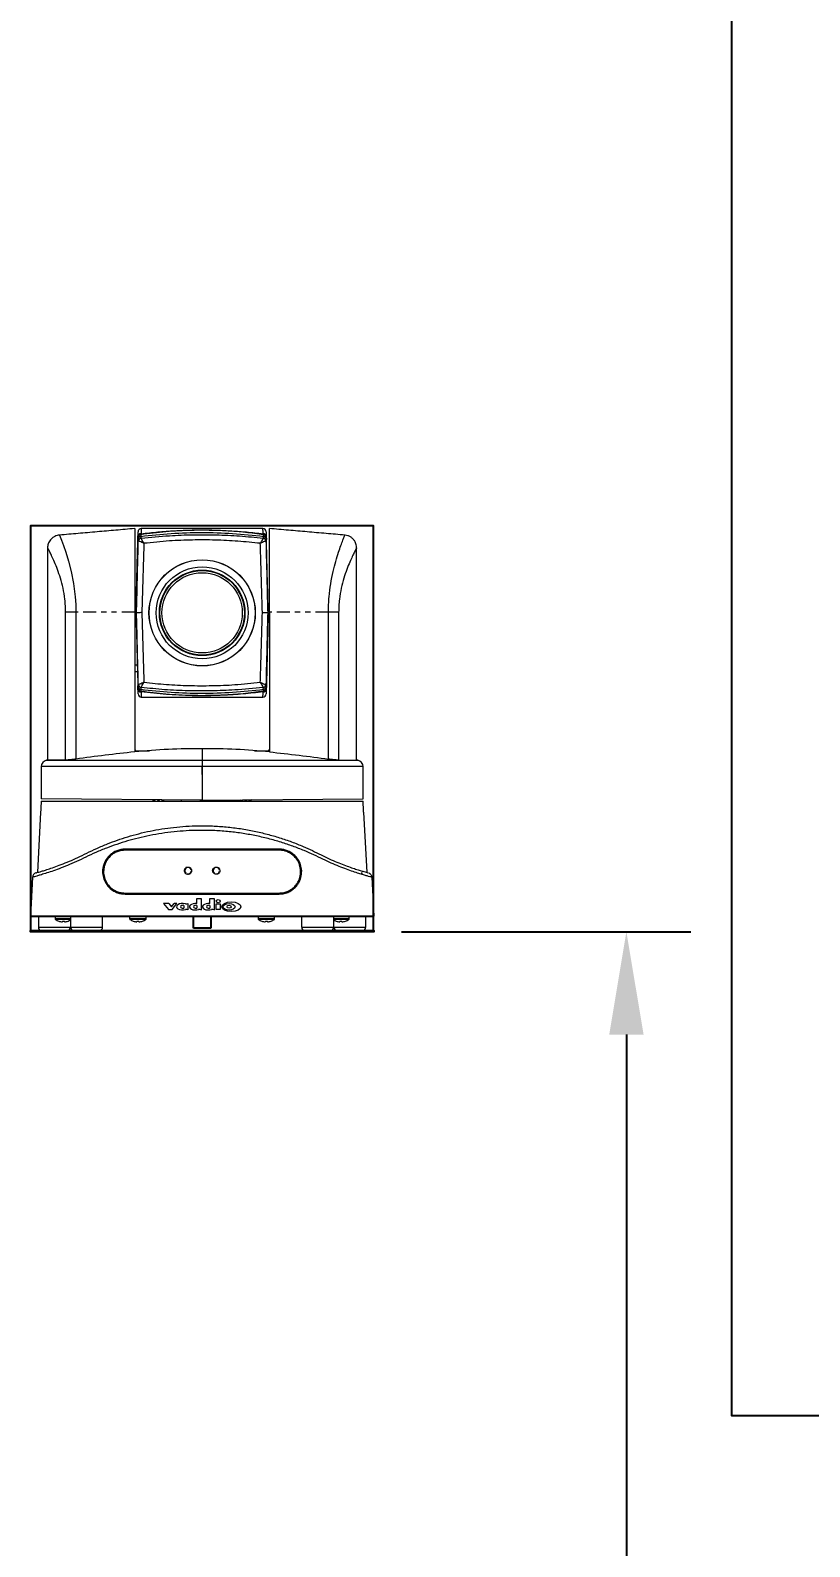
# Model space of a CAD drawing. Header units: inches. Extents: x -284 to 763, y -243 to 242.
# Drawn here: x 663.38 to 678.51, y -195 to -165.53 of the extents above; entities that cross this region are included whole.
import ezdxf

# ---------------------------------------------------------------- set-up
doc = ezdxf.new("R2010")
doc.units = ezdxf.units.IN
doc.header["$MEASUREMENT"] = 0
doc.linetypes.add('PHANTOM', pattern=[0.5, 0.25, -0.05, 0.05, -0.05, 0.05, -0.05])
doc.layers.add('NEW AV EQUIP', color=160, linetype='Continuous')
doc.layers.add('TEXT', color=4, linetype='Continuous')
doc.styles.add('ROMANS', font='romans.shx', dxfattribs={"width": 0.8})
doc.dimstyles.new('MillworkMod', dxfattribs={"dimscale": 10, "dimtxt": 0.1, "dimasz": 0.1, "dimexe": 0.125, "dimexo": 0.06, "dimgap": 0.06, "dimtad": 0, "dimtih": 1, "dimtoh": 1, "dimrnd": 0.25, "dimzin": 0, "dimdsep": 46, "dimtxsty": 'ROMANS', "dimcen": 0.1, "dimclrd": 256, "dimclre": 256, "dimazin": 0, "dimtfac": 1, "dimtofl": 0, "dimtmove": 0, "dimatfit": 3, "dimfxl": 0.18, "dimtolj": 1, "dimtzin": 0, "dimlwd": -1, "dimlwe": -1, "dimarcsym": 0})

# ---------------------------------------------------------------- blocks, each defined once
blk = doc.blocks.new('*D161')
at = {"layer": 'Defpoints', "color": 0, "transparency": 16777216}
for p in [(669.986, -183.05), (670, -243), (674.95, -243)]:
    blk.add_point(p, dxfattribs=at)
at = {"layer": 'TEXT', "transparency": 16777216}
for p, q in [((670.586, -183.05), (676.2, -183.05)), ((674.95, -185.05), (674.95, -210.639)), ((674.95, -241), (674.95, -215.411)), ((670.6, -243), (676.2, -243))]:
    blk.add_line(p, q, dxfattribs=at)
for points in [[(674.617, -185.05), (675.284, -185.05), (674.95, -183.05)], [(674.617, -241), (675.284, -241), (674.95, -243)]]:
    blk.add_solid(points, dxfattribs=at)
at = {"layer": 'TEXT', "color": 0, "transparency": 16777216, "insert": (674.95, -213.025), "char_height": 3, "attachment_point": 5, "style": 'ROMANS'}
blk.add_mtext('\\A1;60.00"', dxfattribs=at)

msp = doc.modelspace()

# ---------------------------------------------------------------- linework, layer by layer
at = {"layer": 'Defpoints'}
for points in [[(663.381, -183.025), (670.043, -183.025), (670.043, -175.163), (663.381, -175.163)], [(663.381, -183.025), (670.049, -183.025), (670.049, -183.05), (663.381, -183.05)]]:
    msp.add_lwpolyline(points, close=True, dxfattribs=at)
at = {"layer": 'NEW AV EQUIP', "color": 7, "linetype": 'Continuous', "lineweight": 15}
for p, q in [((664.063, -179.715), (664.063, -176.841)), ((664.261, -176.841), (664.261, -179.696)), ((665.403, -176.84), (665.403, -179.555)), ((668.022, -176.84), (668.022, -179.555)), ((669.164, -179.696), (669.164, -176.841)), ((669.363, -176.841), (669.363, -179.715)), ((666.313, -177.569), (666.292, -177.569)), ((666.459, -177.644), (666.495, -177.644)), ((666.966, -177.644), (666.931, -177.644)), ((667.133, -177.569), (667.113, -177.569)), ((663.691, -179.718), (666.713, -179.718)), ((664.063, -179.715), (663.713, -179.715)), ((665.434, -179.533), (665.434, -179.553)), ((665.434, -179.533), (665.434, -179.533)), ((665.434, -179.533), (665.434, -179.553)), ((665.434, -179.533), (665.694, -179.533)), ((666.713, -179.494), (666.713, -179.718)), ((666.713, -179.494), (666.713, -179.718)), ((666.713, -179.718), (669.734, -179.718)), ((666.713, -179.718), (666.713, -179.841)), ((666.713, -179.718), (666.713, -179.841)), ((667.732, -179.533), (667.991, -179.533)), ((667.991, -179.533), (667.991, -179.553)), ((667.991, -179.533), (667.991, -179.533)), ((667.991, -179.533), (667.991, -179.553)), ((669.363, -179.715), (669.713, -179.715)), ((666.713, -179.841), (663.588, -179.841)), ((666.713, -179.992), (666.713, -179.841)), ((666.713, -179.841), (666.713, -180.491)), ((666.713, -179.841), (666.713, -180.491)), ((669.837, -179.841), (666.713, -179.841)), ((666.713, -180.491), (663.588, -180.464)), ((663.588, -180.511), (669.837, -180.511)), ((666.668, -180.491), (666.668, -180.491)), ((666.713, -180.491), (666.668, -180.491)), ((666.675, -180.505), (666.75, -180.505)), ((666.675, -180.511), (666.675, -180.505)), ((666.713, -180.491), (669.837, -180.464)), ((666.75, -180.505), (666.75, -180.511)), ((663.577, -180.724), (663.516, -181.897)), ((669.848, -180.724), (669.91, -181.897)), ((668.209, -181.445), (665.216, -181.445)), ((668.209, -181.465), (665.216, -181.465)), ((663.417, -181.991), (663.378, -182.745)), ((670.008, -181.991), (670.048, -182.745)), ((665.216, -182.298), (668.209, -182.298)), ((665.216, -182.318), (668.209, -182.318)), ((663.453, -182.744), (663.453, -182.745)), ((663.453, -182.745), (669.972, -182.745)), ((663.533, -182.963), (664.157, -182.963)), ((664.157, -182.797), (663.859, -182.797)), ((664.157, -182.809), (663.865, -182.809)), ((664.11, -182.843), (664.109, -182.843)), ((664.157, -182.963), (664.78, -182.963)), ((665.626, -182.797), (665.305, -182.797)), ((665.62, -182.809), (665.311, -182.809)), ((665.556, -182.843), (665.556, -182.843)), ((668.12, -182.797), (667.799, -182.797)), ((668.114, -182.809), (667.805, -182.809)), ((667.869, -182.843), (667.87, -182.843)), ((668.645, -182.963), (669.269, -182.963)), ((669.567, -182.797), (669.269, -182.797)), ((669.56, -182.809), (669.269, -182.809)), ((669.269, -182.963), (669.892, -182.963)), ((669.316, -182.843), (669.316, -182.843)), ((669.972, -182.744), (669.972, -182.745)), ((664.094, -183.025), (663.595, -183.025)), ((664.718, -183.025), (664.219, -183.025)), ((669.206, -183.025), (668.708, -183.025)), ((669.83, -183.025), (669.331, -183.025))]:
    msp.add_line(p, q, dxfattribs=at)
at = {"layer": 'NEW AV EQUIP', "lineweight": 20}
for p, q in [((666.065, -182.498), (665.965, -182.498)), ((665.965, -182.499), (666.058, -182.62)), ((666.058, -182.62), (666.131, -182.62)), ((666.065, -182.498), (666.116, -182.567)), ((666.116, -182.567), (666.17, -182.498)), ((666.131, -182.62), (666.222, -182.498)), ((666.222, -182.498), (666.17, -182.498)), ((666.357, -182.537), (666.357, -182.592)), ((666.438, -182.5), (666.438, -182.627)), ((666.61, -182.502), (666.61, -182.404)), ((666.61, -182.404), (666.691, -182.404)), ((666.61, -182.537), (666.61, -182.592)), ((666.691, -182.404), (666.691, -182.628)), ((666.864, -182.502), (666.864, -182.404)), ((666.864, -182.404), (666.945, -182.404)), ((666.864, -182.537), (666.864, -182.592)), ((666.945, -182.404), (666.945, -182.628))]:
    msp.add_line(p, q, dxfattribs=at)
at = {"layer": 'NEW AV EQUIP'}
for p, q in [((663.378, -182.745), (670.048, -182.745)), ((666.542, -182.982), (666.542, -182.745)), ((666.542, -182.745), (666.884, -182.745)), ((666.884, -182.982), (666.542, -182.982)), ((666.884, -182.745), (666.884, -182.982))]:
    msp.add_line(p, q, dxfattribs=at)
msp.add_lwpolyline([(734, -192.458), (677, -192.458), (677, -157.05), (734, -157.05)], close=True, dxfattribs=at)
at = {"layer": 'NEW AV EQUIP', "color": 7, "linetype": 'Continuous', "lineweight": 15, "flags": 128}
for points in [[(665.467, -175.373), (665.468, -175.325), (665.469, -175.293), (665.469, -175.278), (665.469, -175.276)], [(665.531, -175.215), (665.531, -175.217), (665.531, -175.233), (665.53, -175.266), (665.529, -175.316)], [(667.896, -175.316), (667.895, -175.266), (667.894, -175.233), (667.894, -175.217), (667.894, -175.215)], [(667.956, -175.276), (667.956, -175.278), (667.957, -175.293), (667.957, -175.325), (667.959, -175.373)], [(663.942, -175.348), (663.941, -175.345), (663.954, -175.375), (663.98, -175.442), (664.018, -175.542), (664.064, -175.676), (664.116, -175.847), (664.168, -176.052), (664.214, -176.282), (664.247, -176.54), (664.258, -176.688), (664.261, -176.841), (664.261, -176.841), (664.261, -176.841)], [(665.469, -178.429), (665.469, -178.427), (665.469, -178.412), (665.468, -178.38), (665.467, -178.332)], [(665.529, -178.389), (665.53, -178.439), (665.531, -178.472), (665.531, -178.488), (665.531, -178.49)], [(667.894, -178.49), (667.894, -178.488), (667.894, -178.472), (667.895, -178.439), (667.896, -178.389)], [(667.959, -178.332), (667.957, -178.38), (667.957, -178.412), (667.956, -178.427), (667.956, -178.429)], [(665.788, -180.502), (665.788, -180.502), (665.788, -180.501), (665.789, -180.501), (665.789, -180.501)], [(665.848, -180.501), (665.847, -180.504), (665.847, -180.506), (665.847, -180.508), (665.847, -180.509), (665.847, -180.511), (665.847, -180.511)], [(665.883, -180.511), (665.883, -180.511), (665.883, -180.509), (665.883, -180.508), (665.882, -180.506), (665.882, -180.504), (665.882, -180.501)], [(665.941, -180.501), (665.941, -180.501), (665.941, -180.501), (665.941, -180.502), (665.941, -180.502)], [(667.484, -180.502), (667.484, -180.502), (667.484, -180.501), (667.484, -180.501), (667.484, -180.501)], [(667.543, -180.501), (667.543, -180.504), (667.543, -180.506), (667.543, -180.508), (667.543, -180.509), (667.543, -180.511), (667.542, -180.511)], [(667.579, -180.511), (667.579, -180.511), (667.578, -180.509), (667.578, -180.508), (667.578, -180.506), (667.578, -180.504), (667.578, -180.501)], [(667.637, -180.501), (667.637, -180.501), (667.637, -180.501), (667.637, -180.502), (667.637, -180.502)], [(667.056, -181.856), (667.053, -181.855), (667.049, -181.854)], [(664, -182.843), (664, -182.846), (664, -182.848), (664, -182.851), (664, -182.853), (663.999, -182.854), (663.999, -182.856), (663.999, -182.857), (663.999, -182.858)], [(664.04, -182.858), (664.04, -182.857), (664.04, -182.856), (664.039, -182.854), (664.039, -182.853), (664.039, -182.851), (664.039, -182.848), (664.039, -182.846), (664.038, -182.843)], [(665.447, -182.843), (665.447, -182.846), (665.446, -182.848), (665.446, -182.851), (665.446, -182.853), (665.446, -182.854), (665.446, -182.856), (665.446, -182.857), (665.445, -182.858)], [(665.486, -182.858), (665.486, -182.857), (665.486, -182.856), (665.486, -182.854), (665.486, -182.853), (665.485, -182.851), (665.485, -182.848), (665.485, -182.846), (665.485, -182.843)], [(667.941, -182.843), (667.94, -182.846), (667.94, -182.848), (667.94, -182.851), (667.94, -182.853), (667.94, -182.854), (667.939, -182.856), (667.939, -182.857), (667.939, -182.858)], [(667.98, -182.858), (667.98, -182.857), (667.98, -182.856), (667.98, -182.854), (667.979, -182.853), (667.979, -182.851), (667.979, -182.848), (667.979, -182.846), (667.979, -182.843)], [(669.387, -182.843), (669.387, -182.846), (669.386, -182.848), (669.386, -182.851), (669.386, -182.853), (669.386, -182.854), (669.386, -182.856), (669.386, -182.857), (669.386, -182.858)], [(669.426, -182.858), (669.426, -182.857), (669.426, -182.856), (669.426, -182.854), (669.426, -182.853), (669.426, -182.851), (669.425, -182.848), (669.425, -182.846), (669.425, -182.843)], [(669.496, -182.843), (669.496, -182.843), (669.496, -182.843), (669.496, -182.843), (669.496, -182.843)]]:
    msp.add_lwpolyline(points, dxfattribs=at)
at = {"layer": 'NEW AV EQUIP', "lineweight": 20}
msp.add_lwpolyline([(666.986, -182.508), (667.064, -182.508), (667.064, -182.621), (666.986, -182.621)], close=True, dxfattribs=at)
at = {"layer": 'NEW AV EQUIP', "color": 7, "linetype": 'Continuous', "lineweight": 15}
for radius in [1.032, 1.029, 0.893, 0.831, 0.821, 0.78]:
    msp.add_circle((666.713, -176.853), radius, dxfattribs=at)
for centre, radius, start, end in [((665.527, -175.376), 0.0604, 88.0852, 176.6791), ((665.531, -175.277), 0.0623, 90.094, 178.5), ((667.894, -175.277), 0.0623, 1.5, 90.2932), ((667.898, -175.376), 0.0604, 3.3209, 91.9148), ((665.528, -175.397), 0.0623, 97.1703, 178.4691), ((665.536, -175.462), 0.0623, 97.157, 178.1576), ((665.538, -175.464), 0.0629, 98.1234, 176.9312), ((667.888, -175.464), 0.0629, 3.0688, 81.8766), ((667.889, -175.462), 0.0623, 1.8424, 82.843), ((667.897, -175.397), 0.0623, 1.5309, 82.8297), ((665.536, -178.243), 0.0623, 181.8421, 262.8434), ((665.538, -178.241), 0.0629, 183.0691, 261.8764), ((667.888, -178.241), 0.0629, 278.1235, 356.9311), ((667.889, -178.243), 0.0623, 277.1565, 358.1578), ((665.528, -178.308), 0.0623, 181.531, 262.8294), ((665.527, -178.329), 0.0604, 183.3202, 271.9156), ((665.531, -178.428), 0.0623, 181.5, 270.2932), ((667.894, -178.428), 0.0623, 270.094, 358.5), ((667.898, -178.329), 0.0604, 268.0844, 356.6798), ((667.897, -178.308), 0.0623, 277.1706, 358.469), ((663.713, -179.841), 0.125, 100, 180), ((665.434, -179.502), 0.0309, 180, 270), ((667.991, -179.502), 0.0309, 270, 0), ((669.713, -179.841), 0.125, 0, 80), ((665.865, -180.295), 0.22, 238.4308, 249.6689), ((665.865, -180.294), 0.221, 249.8774, 259.8373), ((665.865, -180.233), 0.269, 266.3609, 273.6391), ((665.865, -180.294), 0.221, 280.1627, 290.1226), ((665.865, -180.295), 0.22, 290.3311, 300.5692), ((667.561, -180.295), 0.22, 239.4308, 249.6689), ((667.561, -180.294), 0.221, 249.8774, 259.8373), ((667.561, -180.233), 0.269, 266.3609, 273.6391), ((667.561, -180.294), 0.221, 280.1627, 290.1226), ((667.561, -180.295), 0.22, 290.3311, 301.5692), ((666.407, -181.81), 0.00997, 68.1413, 214.5521), ((666.438, -181.864), 0.0628, 9.1041, 110.8959), ((666.987, -181.864), 0.0628, 9.1041, 110.8959), ((663.511, -181.995), 0.0935, 105.133, 177), ((666.438, -181.864), 0.0628, 129.1041, 230.8959), ((666.438, -181.864), 0.0628, 249.1041, 350.8959), ((666.987, -181.864), 0.0628, 129.1041, 230.8959), ((666.987, -181.864), 0.0628, 249.1041, 350.8959), ((663.595, -182.963), 0.0623, 180, 270), ((663.874, -182.797), 0.015, 180, 233.8332), ((664.019, -182.598), 0.262, 233.8332, 249.8144), ((663.973, -182.878), 0.0554, 140.8313, 141.5827), ((664.019, -182.596), 0.263, 249.9931, 265.5685), ((664.019, -182.525), 0.318, 266.5794, 273.4206), ((664.019, -182.596), 0.263, 274.4315, 290.0069), ((664.094, -182.963), 0.0623, 270, 0), ((664.019, -182.598), 0.262, 290.1856, 301.6016), ((664.219, -182.963), 0.0623, 180, 270), ((664.718, -182.963), 0.0623, 270, 0), ((665.32, -182.797), 0.015, 180, 233.8332), ((665.466, -182.598), 0.262, 233.8332, 249.8144), ((665.913, -183.275), 0.689, 141.1768, 141.2372), ((665.466, -182.596), 0.263, 249.9931, 265.5686), ((665.466, -182.525), 0.318, 266.5795, 273.4205), ((665.466, -182.596), 0.263, 274.4314, 290.0069), ((665.466, -182.598), 0.262, 290.1856, 306.1668), ((665.611, -182.797), 0.015, 306.1668, 0), ((667.814, -182.797), 0.015, 180, 233.8332), ((667.96, -182.598), 0.262, 233.8332, 249.8144), ((667.96, -182.596), 0.263, 249.9931, 265.5686), ((667.96, -182.525), 0.318, 266.5795, 273.4205), ((667.96, -182.596), 0.263, 274.4314, 290.0069), ((667.512, -183.275), 0.689, 38.7628, 38.8232), ((667.96, -182.598), 0.262, 290.1856, 306.1668), ((668.105, -182.797), 0.015, 306.1668, 0), ((668.708, -182.963), 0.0623, 180, 270), ((669.206, -182.963), 0.0623, 270, 0), ((669.406, -182.598), 0.262, 238.3984, 249.8144), ((669.331, -182.963), 0.0623, 180, 270), ((669.406, -182.596), 0.263, 249.9931, 265.5685), ((669.406, -182.525), 0.318, 266.5794, 273.4206), ((669.406, -182.596), 0.263, 274.4315, 290.0069), ((669.406, -182.598), 0.262, 290.1856, 306.1668), ((669.552, -182.797), 0.015, 306.1668, 0), ((669.83, -182.963), 0.0623, 270, 0)]:
    msp.add_arc(centre, radius, start, end, dxfattribs=at)
at = {"layer": 'NEW AV EQUIP', "lineweight": 20}
for centre, radius, start, end in [((666.403, -182.44), 0.0692, 256.5893, 300.6089), ((666.405, -182.676), 0.0585, 55.987, 108.2988), ((666.658, -182.676), 0.0585, 55.987, 108.2988), ((666.912, -182.676), 0.0585, 55.987, 108.2988)]:
    msp.add_arc(centre, radius, start, end, dxfattribs=at)
for centre, major_axis, ratio, start_param, end_param in [((666.333, -182.564), (0.118, 0), 0.539632, 1.097744, 5.226464), ((666.341, -182.565), (0.0507, 0), 0.570782, 1.24447, 5.038715), ((666.586, -182.564), (0.118, 0), 0.539632, 1.358287, 5.226464), ((666.594, -182.565), (0.0507, 0), 0.570782, 1.24447, 5.038715), ((666.839, -182.564), (0.118, 0), 0.539632, 1.358287, 5.226464), ((666.848, -182.565), (0.0507, 0), 0.570782, 1.24447, 5.038715)]:
    msp.add_ellipse(centre, major_axis=major_axis, ratio=ratio, start_param=start_param, end_param=end_param, dxfattribs=at)
for centre, major_axis, ratio in [((667.025, -182.455), (0.0402, 0), 0.749488), ((667.28, -182.564), (0.187, 0), 0.496497), ((667.236, -182.565), (0.115, 0), 0.55117), ((667.236, -182.564), (0.0403, 0), 0.732309)]:
    msp.add_ellipse(centre, major_axis=major_axis, ratio=ratio, dxfattribs=at)
at = {"layer": 'NEW AV EQUIP', "color": 7, "linetype": 'Continuous', "lineweight": 15}
for points in [[(665.403, -175.215), (663.942, -175.343)], [(665.529, -175.316), (665.521, -175.335)], [(667.894, -175.215), (665.531, -175.215)], [(667.905, -175.335), (667.896, -175.316)], [(669.484, -175.343), (668.022, -175.215)], [(663.713, -175.596), (663.713, -179.715)], [(665.428, -176.853), (665.465, -175.427)], [(665.428, -176.853), (665.465, -175.427)], [(665.465, -175.428), (665.466, -175.395)], [(665.474, -175.46), (665.465, -175.427)], [(665.466, -175.395), (665.467, -175.373)], [(665.475, -175.46), (665.474, -175.46)], [(665.52, -175.367), (665.52, -175.368)], [(665.528, -175.401), (665.529, -175.401)], [(667.897, -175.401), (667.897, -175.401)], [(667.906, -175.368), (667.906, -175.367)], [(667.952, -175.46), (667.951, -175.46)], [(667.96, -175.427), (667.952, -175.46)], [(667.959, -175.373), (667.959, -175.395)], [(667.959, -175.395), (667.96, -175.428)], [(667.997, -176.853), (667.96, -175.427)], [(667.997, -176.853), (667.96, -175.427)], [(669.713, -179.715), (669.713, -175.596)], [(665.431, -176.728), (665.403, -176.728)], [(668.022, -176.728), (667.994, -176.728)], [(665.403, -176.977), (665.431, -176.977)], [(665.428, -176.853), (665.465, -178.278)], [(665.428, -176.853), (665.465, -178.278)], [(665.439, -176.853), (665.428, -176.853)], [(667.997, -176.853), (667.96, -178.278)], [(667.997, -176.853), (667.96, -178.278)], [(667.986, -176.853), (667.997, -176.853)], [(667.994, -176.977), (668.022, -176.977)], [(665.455, -177.87), (665.403, -177.87)], [(665.403, -177.995), (665.458, -177.995)], [(665.465, -178.278), (665.474, -178.245)], [(665.475, -178.245), (665.474, -178.245)], [(667.952, -178.245), (667.951, -178.245)], [(667.952, -178.245), (667.96, -178.278)], [(665.466, -178.31), (665.465, -178.277)], [(665.467, -178.332), (665.466, -178.31)], [(665.52, -178.338), (665.52, -178.338)], [(665.521, -178.37), (665.529, -178.389)], [(665.529, -178.304), (665.528, -178.304)], [(665.531, -178.49), (667.894, -178.49)], [(667.896, -178.389), (667.905, -178.37)], [(667.897, -178.304), (667.897, -178.304)], [(667.906, -178.338), (667.906, -178.338)], [(667.96, -178.277), (667.959, -178.31)], [(667.959, -178.31), (667.959, -178.332)], [(663.713, -179.715), (663.691, -179.718)], [(669.734, -179.718), (669.713, -179.715)], [(663.588, -179.841), (663.588, -180.464)], [(669.837, -180.464), (669.837, -179.841)], [(663.588, -180.511), (663.577, -180.724)], [(666.307, -180.488), (666.307, -180.511)], [(667.118, -180.511), (667.118, -180.488)], [(669.848, -180.724), (669.837, -180.511)], [(663.533, -182.745), (663.533, -182.963)], [(663.859, -182.745), (663.859, -182.797)], [(664.157, -182.745), (664.157, -182.963)], [(664.78, -182.963), (664.78, -182.745)], [(665.305, -182.745), (665.305, -182.797)], [(665.626, -182.797), (665.626, -182.745)], [(667.799, -182.745), (667.799, -182.797)], [(668.12, -182.797), (668.12, -182.745)], [(668.645, -182.745), (668.645, -182.963)], [(669.269, -182.963), (669.269, -182.745)], [(669.567, -182.797), (669.567, -182.745)], [(669.892, -182.963), (669.892, -182.745)]]:
    msp.add_open_spline(points, degree=1, dxfattribs=at)
for points, knots in [([(665.403, -175.216), (665.403, -175.218), (665.403, -175.222), (665.403, -175.262), (665.403, -175.328), (665.403, -175.421), (665.403, -175.539), (665.403, -175.679), (665.403, -175.84), (665.403, -176.018), (665.403, -176.21), (665.403, -176.414), (665.403, -176.625), (665.403, -176.768), (665.403, -176.84)], [0, 0, 0, 0, 0.076307, 0.160254, 0.24386, 0.327981, 0.411996, 0.495741, 0.579673, 0.663747, 0.747799, 0.83146, 0.915583, 1, 1, 1, 1]), ([(665.52, -175.367), (665.716, -175.345), (666.11, -175.303), (666.706, -175.286), (667.306, -175.302), (667.706, -175.345), (667.906, -175.367)], [0, 0, 0, 0, 0.247982, 0.495965, 0.747982, 1, 1, 1, 1]), ([(665.52, -175.367), (665.716, -175.345), (666.11, -175.303), (666.706, -175.286), (667.306, -175.302), (667.706, -175.345), (667.906, -175.367)], [0, 0, 0, 0, 0.247982, 0.495965, 0.747982, 1, 1, 1, 1]), ([(667.905, -175.335), (667.788, -175.319), (667.601, -175.294), (667.34, -175.27), (667.122, -175.256), (666.9, -175.248), (666.698, -175.246), (666.484, -175.249), (666.26, -175.258), (666.009, -175.276), (665.763, -175.301), (665.601, -175.324), (665.521, -175.335)], [0, 0, 0, 0, 0.152163, 0.242991, 0.334213, 0.424867, 0.514916, 0.577995, 0.683043, 0.788496, 0.894373, 1, 1, 1, 1]), ([(665.529, -175.316), (665.636, -175.304), (665.85, -175.279), (666.177, -175.256), (666.463, -175.244), (666.739, -175.241), (667, -175.245), (667.29, -175.259), (667.589, -175.281), (667.789, -175.304), (667.896, -175.316)], [0, 0, 0, 0, 0.139681, 0.279358, 0.418437, 0.496269, 0.617317, 0.739163, 0.860973, 1, 1, 1, 1]), ([(668.022, -176.84), (668.022, -176.768), (668.022, -176.626), (668.022, -176.415), (668.022, -176.212), (668.022, -176.019), (668.022, -175.841), (668.022, -175.68), (668.022, -175.54), (668.022, -175.422), (668.022, -175.329), (668.022, -175.262), (668.022, -175.222), (668.022, -175.218), (668.022, -175.216)], [0, 0, 0, 0, 0.083861, 0.167902, 0.251963, 0.335602, 0.419561, 0.503679, 0.587389, 0.671317, 0.755299, 0.839289, 0.923229, 1, 1, 1, 1]), ([(663.942, -175.344), (663.927, -175.345), (663.896, -175.349), (663.849, -175.367), (663.804, -175.396), (663.768, -175.433), (663.742, -175.472), (663.724, -175.512), (663.715, -175.551), (663.712, -175.579), (663.713, -175.593), (663.713, -175.596)], [0, 0, 0, 0, 0.113321, 0.253581, 0.401789, 0.536855, 0.661275, 0.776435, 0.882671, 0.979657, 1, 1, 1, 1]), ([(664.063, -176.841), (664.062, -176.798), (664.06, -176.713), (664.046, -176.555), (664.014, -176.372), (663.963, -176.177), (663.905, -176.007), (663.847, -175.865), (663.796, -175.753), (663.754, -175.668), (663.726, -175.615), (663.712, -175.589), (663.714, -175.594), (663.715, -175.596)], [0, 0, 0, 0, 0.05987, 0.119748, 0.227162, 0.334727, 0.441801, 0.548929, 0.651276, 0.753616, 0.857197, 0.960767, 1, 1, 1, 1]), ([(665.439, -176.853), (665.444, -176.659), (665.454, -176.272), (665.465, -175.809), (665.472, -175.539), (665.474, -175.46)], [0, 0, 0, 0, 0.41447, 0.830968, 1, 1, 1, 1]), ([(665.52, -175.367), (665.513, -175.369), (665.499, -175.372), (665.482, -175.385), (665.47, -175.402), (665.466, -175.417), (665.465, -175.426), (665.465, -175.428)], [0, 0, 0, 0, 0.236334, 0.472635, 0.709776, 0.948329, 1, 1, 1, 1]), ([(665.465, -175.428), (665.466, -175.42), (665.468, -175.406), (665.48, -175.387), (665.498, -175.373), (665.512, -175.369), (665.52, -175.368)], [0, 0, 0, 0, 0.249997, 0.499999, 0.749999, 1, 1, 1, 1]), ([(665.583, -175.502), (665.583, -175.502), (665.583, -175.502), (665.583, -175.502), (665.582, -175.501), (665.582, -175.501), (665.581, -175.501), (665.579, -175.5), (665.576, -175.498), (665.569, -175.496), (665.558, -175.49), (665.534, -175.48), (665.506, -175.469), (665.483, -175.461), (665.478, -175.461), (665.475, -175.46)], [0, 0, 0, 0, 0.002596, 0.002978, 0.003989, 0.007237, 0.01313, 0.023824, 0.043253, 0.078676, 0.144018, 0.269735, 0.568715, 0.777286, 1, 1, 1, 1]), ([(665.521, -175.335), (665.52, -175.337), (665.52, -175.346), (665.52, -175.358), (665.52, -175.367)], [0, 0, 0, 0, 0.262075, 1, 1, 1, 1]), ([(665.52, -175.368), (665.521, -175.371), (665.524, -175.381), (665.526, -175.393), (665.528, -175.401)], [0, 0, 0, 0, 0.349252, 1, 1, 1, 1]), ([(665.529, -175.401), (665.712, -175.383), (666.045, -175.35), (666.531, -175.333), (666.986, -175.334), (667.442, -175.355), (667.745, -175.386), (667.897, -175.401)], [0, 0, 0, 0, 0.233407, 0.423611, 0.613802, 0.806889, 1, 1, 1, 1]), ([(665.583, -175.502), (665.583, -175.502), (665.583, -175.501), (665.583, -175.501), (665.583, -175.501), (665.582, -175.501), (665.582, -175.5), (665.581, -175.498), (665.579, -175.495), (665.576, -175.489), (665.569, -175.478), (665.557, -175.455), (665.543, -175.43), (665.532, -175.408), (665.53, -175.404), (665.529, -175.401)], [0, 0, 0, 0, 0.0025954, 0.0029758, 0.0039844, 0.0072277, 0.0131168, 0.0238035, 0.0432204, 0.0786193, 0.1438951, 0.2694046, 0.5687255, 0.7773068, 1, 1, 1, 1]), ([(665.583, -175.502), (665.581, -175.562), (665.574, -175.815), (665.559, -176.264), (665.548, -176.654), (665.542, -176.849)], [0, 0, 0, 0, 0.134756, 0.566648, 1, 1, 1, 1]), ([(667.842, -175.502), (667.697, -175.487), (667.407, -175.457), (666.967, -175.436), (666.523, -175.435), (666.06, -175.453), (665.748, -175.485), (665.583, -175.502)], [0, 0, 0, 0, 0.1935401, 0.3870543, 0.5833941, 0.7797481, 1, 1, 1, 1]), ([(667.897, -175.401), (667.896, -175.404), (667.894, -175.408), (667.883, -175.43), (667.869, -175.455), (667.856, -175.478), (667.85, -175.489), (667.846, -175.495), (667.845, -175.498), (667.844, -175.5), (667.843, -175.501), (667.843, -175.501), (667.843, -175.501), (667.842, -175.501), (667.842, -175.502), (667.842, -175.502)], [0, 0, 0, 0, 0.222693, 0.431275, 0.730595, 0.856105, 0.921381, 0.95678, 0.976196, 0.986883, 0.992772, 0.996016, 0.997024, 0.997405, 1, 1, 1, 1]), ([(667.951, -175.46), (667.948, -175.461), (667.942, -175.461), (667.919, -175.469), (667.891, -175.48), (667.867, -175.49), (667.856, -175.496), (667.85, -175.498), (667.846, -175.5), (667.845, -175.501), (667.844, -175.501), (667.843, -175.501), (667.843, -175.502), (667.843, -175.502), (667.842, -175.502), (667.842, -175.502)], [0, 0, 0, 0, 0.222714, 0.431285, 0.730265, 0.855982, 0.921324, 0.956747, 0.976176, 0.98687, 0.992763, 0.996011, 0.997022, 0.997404, 1, 1, 1, 1]), ([(667.883, -176.849), (667.877, -176.655), (667.866, -176.264), (667.852, -175.816), (667.844, -175.562), (667.842, -175.502)], [0, 0, 0, 0, 0.4316, 0.865239, 1, 1, 1, 1]), ([(667.897, -175.401), (667.897, -175.4), (667.9, -175.387), (667.903, -175.377), (667.906, -175.368)], [0, 0, 0, 0, 0.085586, 1, 1, 1, 1]), ([(667.906, -175.367), (667.906, -175.364), (667.905, -175.351), (667.905, -175.342), (667.905, -175.335)], [0, 0, 0, 0, 0.247806, 1, 1, 1, 1]), ([(667.96, -175.428), (667.959, -175.42), (667.957, -175.406), (667.946, -175.388), (667.93, -175.374), (667.915, -175.368), (667.907, -175.367), (667.906, -175.367)], [0, 0, 0, 0, 0.239574, 0.479171, 0.718081, 0.955604, 1, 1, 1, 1]), ([(667.96, -175.428), (667.959, -175.42), (667.957, -175.406), (667.946, -175.388), (667.93, -175.374), (667.915, -175.368), (667.907, -175.367), (667.906, -175.367)], [0, 0, 0, 0, 0.239574, 0.479171, 0.718081, 0.955604, 1, 1, 1, 1]), ([(667.906, -175.368), (667.913, -175.369), (667.927, -175.373), (667.945, -175.387), (667.957, -175.406), (667.959, -175.42), (667.96, -175.428)], [0, 0, 0, 0, 0.250001, 0.500001, 0.750003, 1, 1, 1, 1]), ([(667.952, -175.46), (667.954, -175.539), (667.96, -175.808), (667.971, -176.271), (667.981, -176.659), (667.986, -176.853)], [0, 0, 0, 0, 0.169038, 0.583803, 1, 1, 1, 1]), ([(669.164, -176.841), (669.164, -176.841), (669.164, -176.79), (669.167, -176.689), (669.179, -176.503), (669.208, -176.284), (669.255, -176.052), (669.308, -175.846), (669.361, -175.676), (669.408, -175.539), (669.447, -175.437), (669.473, -175.371), (669.485, -175.341), (669.484, -175.346), (669.483, -175.347)], [0, 0, 0, 0, 0.000001, 0.062757, 0.126306, 0.235796, 0.349159, 0.455438, 0.56468, 0.66428, 0.766358, 0.865953, 0.968291, 1, 1, 1, 1]), ([(669.71, -175.596), (669.711, -175.594), (669.713, -175.589), (669.699, -175.614), (669.671, -175.668), (669.63, -175.753), (669.579, -175.864), (669.521, -176.006), (669.463, -176.175), (669.411, -176.37), (669.38, -176.553), (669.365, -176.713), (669.364, -176.798), (669.363, -176.841)], [0, 0, 0, 0, 0.03932, 0.141591, 0.246452, 0.347612, 0.451117, 0.556786, 0.665296, 0.770744, 0.880265, 0.939659, 1, 1, 1, 1]), ([(669.712, -175.596), (669.712, -175.591), (669.714, -175.571), (669.707, -175.535), (669.693, -175.49), (669.669, -175.447), (669.635, -175.408), (669.592, -175.375), (669.543, -175.354), (669.505, -175.343), (669.485, -175.343), (669.483, -175.343)], [0, 0, 0, 0, 0.034757, 0.167293, 0.284883, 0.416031, 0.552858, 0.692431, 0.845124, 0.983768, 1, 1, 1, 1]), ([(664.261, -176.841), (664.241, -176.841), (664.2, -176.841), (664.144, -176.841), (664.096, -176.841), (664.074, -176.841), (664.063, -176.841)], [0, 0, 0, 0, 0.25, 0.5, 0.75, 1, 1, 1, 1]), ([(665.542, -176.849), (665.528, -176.849), (665.501, -176.85), (665.468, -176.851), (665.444, -176.852), (665.441, -176.852), (665.439, -176.853)], [0, 0, 0, 0, 0.25, 0.5, 0.75, 1, 1, 1, 1]), ([(665.474, -178.245), (665.472, -178.167), (665.465, -177.897), (665.454, -177.434), (665.444, -177.046), (665.439, -176.853)], [0, 0, 0, 0, 0.169032, 0.5838, 1, 1, 1, 1]), ([(665.542, -176.849), (665.548, -177.045), (665.559, -177.437), (665.574, -177.888), (665.581, -178.143), (665.583, -178.203)], [0, 0, 0, 0, 0.431923, 0.86592, 1, 1, 1, 1]), ([(667.842, -178.203), (667.844, -178.143), (667.852, -177.889), (667.866, -177.438), (667.878, -177.046), (667.883, -176.849)], [0, 0, 0, 0, 0.134067, 0.56629, 1, 1, 1, 1]), ([(667.986, -176.853), (667.984, -176.852), (667.981, -176.852), (667.958, -176.851), (667.925, -176.85), (667.897, -176.85), (667.883, -176.849)], [0, 0, 0, 0, 0.25, 0.5, 0.75, 1, 1, 1, 1]), ([(667.986, -176.853), (667.981, -177.046), (667.971, -177.433), (667.96, -177.896), (667.954, -178.167), (667.952, -178.245)], [0, 0, 0, 0, 0.414476, 0.83098, 1, 1, 1, 1]), ([(669.363, -176.841), (669.352, -176.841), (669.33, -176.841), (669.281, -176.841), (669.226, -176.841), (669.185, -176.841), (669.164, -176.841)], [0, 0, 0, 0, 0.25, 0.5, 0.75, 1, 1, 1, 1]), ([(665.583, -178.203), (665.583, -178.203), (665.583, -178.203), (665.583, -178.204), (665.582, -178.204), (665.582, -178.204), (665.581, -178.204), (665.579, -178.205), (665.576, -178.207), (665.569, -178.209), (665.558, -178.215), (665.534, -178.225), (665.506, -178.236), (665.483, -178.244), (665.478, -178.245), (665.475, -178.245)], [0, 0, 0, 0, 0.002597, 0.002978, 0.00399, 0.007238, 0.013131, 0.023825, 0.043254, 0.078676, 0.144019, 0.269735, 0.568715, 0.777286, 1, 1, 1, 1]), ([(665.529, -178.304), (665.53, -178.301), (665.532, -178.297), (665.543, -178.275), (665.557, -178.25), (665.569, -178.227), (665.576, -178.216), (665.579, -178.21), (665.581, -178.207), (665.582, -178.205), (665.582, -178.204), (665.583, -178.204), (665.583, -178.204), (665.583, -178.204), (665.583, -178.203), (665.583, -178.203)], [0, 0, 0, 0, 0.222693, 0.431275, 0.730594, 0.856104, 0.921379, 0.956777, 0.976195, 0.986883, 0.992771, 0.996015, 0.997023, 0.997404, 1, 1, 1, 1]), ([(665.583, -178.203), (665.728, -178.218), (666.018, -178.248), (666.458, -178.269), (666.902, -178.27), (667.365, -178.252), (667.677, -178.22), (667.842, -178.203)], [0, 0, 0, 0, 0.19354, 0.387055, 0.583394, 0.779749, 1, 1, 1, 1]), ([(667.842, -178.203), (667.842, -178.203), (667.842, -178.204), (667.843, -178.204), (667.843, -178.204), (667.843, -178.204), (667.844, -178.205), (667.845, -178.207), (667.846, -178.21), (667.85, -178.216), (667.856, -178.227), (667.869, -178.25), (667.883, -178.275), (667.894, -178.297), (667.896, -178.301), (667.897, -178.304)], [0, 0, 0, 0, 0.002597, 0.002977, 0.003985, 0.007229, 0.013117, 0.023805, 0.043223, 0.078621, 0.143896, 0.269406, 0.568725, 0.777307, 1, 1, 1, 1]), ([(667.842, -178.203), (667.842, -178.203), (667.843, -178.203), (667.843, -178.204), (667.843, -178.204), (667.844, -178.204), (667.845, -178.204), (667.846, -178.205), (667.85, -178.207), (667.856, -178.209), (667.867, -178.215), (667.891, -178.225), (667.919, -178.236), (667.942, -178.244), (667.948, -178.245), (667.951, -178.245)], [0, 0, 0, 0, 0.002598, 0.002979, 0.00399, 0.007238, 0.013131, 0.023825, 0.043254, 0.078677, 0.144019, 0.269735, 0.568716, 0.777286, 1, 1, 1, 1]), ([(665.465, -178.277), (665.466, -178.285), (665.468, -178.299), (665.479, -178.317), (665.495, -178.331), (665.51, -178.337), (665.518, -178.338), (665.52, -178.338)], [0, 0, 0, 0, 0.239498, 0.479018, 0.717855, 0.955303, 1, 1, 1, 1]), ([(665.465, -178.277), (665.466, -178.285), (665.468, -178.299), (665.479, -178.317), (665.495, -178.331), (665.51, -178.337), (665.518, -178.338), (665.52, -178.338)], [0, 0, 0, 0, 0.239498, 0.479018, 0.717855, 0.955303, 1, 1, 1, 1]), ([(665.465, -178.278), (665.466, -178.285), (665.468, -178.3), (665.48, -178.318), (665.498, -178.333), (665.512, -178.336), (665.52, -178.338)], [0, 0, 0, 0, 0.250001, 0.5, 0.75, 1, 1, 1, 1]), ([(665.528, -178.304), (665.528, -178.305), (665.525, -178.318), (665.522, -178.328), (665.52, -178.338)], [0, 0, 0, 0, 0.085199, 1, 1, 1, 1]), ([(665.52, -178.338), (665.716, -178.36), (666.11, -178.402), (666.706, -178.419), (667.306, -178.403), (667.706, -178.36), (667.906, -178.338)], [0, 0, 0, 0, 0.247982, 0.495965, 0.747982, 1, 1, 1, 1]), ([(665.52, -178.338), (665.716, -178.36), (666.11, -178.402), (666.706, -178.419), (667.306, -178.403), (667.706, -178.36), (667.906, -178.338)], [0, 0, 0, 0, 0.247982, 0.495965, 0.747982, 1, 1, 1, 1]), ([(665.52, -178.338), (665.52, -178.341), (665.52, -178.354), (665.52, -178.363), (665.521, -178.37)], [0, 0, 0, 0, 0.25122, 1, 1, 1, 1]), ([(665.521, -178.37), (665.682, -178.391), (665.925, -178.423), (666.259, -178.447), (666.479, -178.456), (666.662, -178.459), (666.809, -178.458), (666.956, -178.455), (667.123, -178.449), (667.307, -178.437), (667.576, -178.414), (667.773, -178.388), (667.905, -178.37)], [0, 0, 0, 0, 0.209605, 0.315829, 0.42186, 0.479847, 0.537824, 0.597936, 0.658082, 0.743194, 0.828351, 1, 1, 1, 1]), ([(667.897, -178.304), (667.713, -178.322), (667.381, -178.355), (666.894, -178.372), (666.44, -178.371), (665.984, -178.35), (665.68, -178.319), (665.529, -178.304)], [0, 0, 0, 0, 0.2334069, 0.4236104, 0.6138017, 0.8068886, 1, 1, 1, 1]), ([(667.896, -178.389), (667.768, -178.404), (667.575, -178.425), (667.313, -178.444), (667.083, -178.456), (666.867, -178.462), (666.666, -178.463), (666.48, -178.46), (666.263, -178.453), (665.933, -178.433), (665.691, -178.407), (665.529, -178.389)], [0, 0, 0, 0, 0.167202, 0.251171, 0.335112, 0.456829, 0.519224, 0.581627, 0.685339, 0.789175, 1, 1, 1, 1]), ([(667.906, -178.338), (667.905, -178.334), (667.902, -178.324), (667.899, -178.312), (667.897, -178.304)], [0, 0, 0, 0, 0.347671, 1, 1, 1, 1]), ([(667.905, -178.37), (667.905, -178.368), (667.905, -178.359), (667.905, -178.347), (667.906, -178.338)], [0, 0, 0, 0, 0.262075, 1, 1, 1, 1]), ([(667.906, -178.338), (667.913, -178.336), (667.927, -178.333), (667.945, -178.318), (667.957, -178.3), (667.959, -178.285), (667.96, -178.278)], [0, 0, 0, 0, 0.25, 0.5, 0.749999, 1, 1, 1, 1]), ([(667.906, -178.338), (667.912, -178.336), (667.926, -178.333), (667.939, -178.325), (667.943, -178.319), (667.944, -178.318)], [0, 0, 0, 0, 0.477035, 0.954008, 1, 1, 1, 1]), ([(664.261, -179.696), (664.234, -179.699), (664.179, -179.707), (664.108, -179.713), (664.077, -179.714), (664.063, -179.715)], [0, 0, 0, 0, 0.33902, 0.678169, 1, 1, 1, 1]), ([(665.403, -179.555), (665.212, -179.576), (664.831, -179.617), (664.451, -179.669), (664.261, -179.696)], [0, 0, 0, 0, 0.499873, 1, 1, 1, 1]), ([(666.713, -179.494), (666.494, -179.495), (666.057, -179.496), (665.621, -179.536), (665.403, -179.555)], [0, 0, 0, 0, 0.499113, 1, 1, 1, 1]), ([(668.022, -179.555), (667.805, -179.536), (667.369, -179.496), (666.932, -179.495), (666.713, -179.494)], [0, 0, 0, 0, 0.499263, 1, 1, 1, 1]), ([(668.022, -179.555), (668.213, -179.576), (668.594, -179.617), (668.974, -179.669), (669.164, -179.696)], [0, 0, 0, 0, 0.499873, 1, 1, 1, 1]), ([(669.363, -179.715), (669.347, -179.714), (669.317, -179.713), (669.245, -179.706), (669.191, -179.699), (669.164, -179.696)], [0, 0, 0, 0, 0.334247, 0.668432, 1, 1, 1, 1]), ([(670.008, -181.991), (670.006, -181.99), (670.002, -181.989), (669.971, -181.981), (669.919, -181.966), (669.847, -181.946), (669.756, -181.918), (669.647, -181.882), (669.519, -181.837), (669.376, -181.782), (669.222, -181.718), (669.058, -181.642), (668.883, -181.556), (668.689, -181.47), (668.477, -181.388), (668.244, -181.309), (667.997, -181.239), (667.739, -181.18), (667.475, -181.134), (667.204, -181.1), (666.925, -181.081), (666.656, -181.078), (666.402, -181.087), (666.164, -181.107), (665.927, -181.138), (665.696, -181.178), (665.474, -181.228), (665.26, -181.286), (665.053, -181.351), (664.848, -181.425), (664.647, -181.508), (664.452, -181.6), (664.269, -181.688), (664.094, -181.764), (663.935, -181.827), (663.79, -181.879), (663.666, -181.919), (663.57, -181.948), (663.5, -181.968), (663.453, -181.981), (663.423, -181.989), (663.419, -181.99), (663.417, -181.991)], [0, 0, 0, 0, 0.02443, 0.04886, 0.073981, 0.099101, 0.123523, 0.147944, 0.17311, 0.198275, 0.22192, 0.245566, 0.269794, 0.294023, 0.320267, 0.34651, 0.37351, 0.400508, 0.426604, 0.452698, 0.479789, 0.50688, 0.52959, 0.5523, 0.575666, 0.599032, 0.621744, 0.644458, 0.667689, 0.690922, 0.716537, 0.742155, 0.768376, 0.794591, 0.821732, 0.848876, 0.877071, 0.905267, 0.928647, 0.952028, 0.976014, 1, 1, 1, 1]), ([(663.488, -181.905), (663.489, -181.904), (663.492, -181.903), (663.519, -181.896), (663.564, -181.884), (663.63, -181.864), (663.719, -181.836), (663.835, -181.798), (663.974, -181.747), (664.129, -181.684), (664.296, -181.61), (664.472, -181.522), (664.665, -181.429), (664.864, -181.344), (665.066, -181.269), (665.269, -181.203), (665.482, -181.143), (665.703, -181.092), (665.929, -181.051), (666.161, -181.02), (666.399, -180.999), (666.65, -180.989), (666.913, -180.992), (667.186, -181.011), (667.458, -181.044), (667.723, -181.092), (667.977, -181.152), (668.219, -181.222), (668.453, -181.302), (668.665, -181.387), (668.855, -181.474), (669.025, -181.559), (669.184, -181.635), (669.333, -181.699), (669.469, -181.753), (669.59, -181.797), (669.696, -181.833), (669.784, -181.861), (669.853, -181.881), (669.902, -181.895), (669.932, -181.903), (669.936, -181.904), (669.938, -181.905)], [0, 0, 0, 0, 0.019577, 0.042963, 0.066934, 0.090904, 0.117971, 0.145037, 0.173123, 0.201207, 0.226876, 0.252542, 0.278991, 0.305443, 0.328572, 0.351701, 0.375332, 0.398961, 0.42211, 0.445257, 0.469053, 0.492847, 0.519427, 0.546008, 0.573615, 0.601223, 0.627912, 0.654604, 0.68209, 0.709578, 0.73329, 0.756996, 0.781296, 0.805602, 0.82994, 0.854278, 0.879362, 0.904448, 0.928879, 0.953312, 0.978418, 1, 1, 1, 1]), ([(665.216, -181.445), (665.189, -181.447), (665.133, -181.45), (665.054, -181.474), (664.979, -181.512), (664.9, -181.575), (664.838, -181.654), (664.801, -181.743), (664.779, -181.832), (664.778, -181.94), (664.812, -182.059), (664.878, -182.167), (664.963, -182.242), (665.05, -182.287), (665.129, -182.313), (665.186, -182.316), (665.216, -182.318)], [0, 0, 0, 0, 0.063043, 0.12609, 0.18925, 0.252367, 0.350854, 0.400651, 0.450404, 0.535301, 0.615816, 0.704456, 0.808943, 0.869911, 0.930879, 1, 1, 1, 1]), ([(665.216, -181.465), (665.19, -181.467), (665.137, -181.47), (665.061, -181.493), (664.99, -181.529), (664.914, -181.589), (664.856, -181.665), (664.82, -181.749), (664.799, -181.834), (664.798, -181.938), (664.831, -182.052), (664.894, -182.155), (664.975, -182.227), (665.058, -182.269), (665.134, -182.293), (665.188, -182.296), (665.216, -182.298)], [0, 0, 0, 0, 0.063001, 0.126004, 0.189129, 0.252212, 0.350689, 0.400469, 0.450207, 0.535452, 0.616476, 0.705464, 0.809977, 0.870805, 0.931632, 1, 1, 1, 1]), ([(668.209, -182.318), (668.242, -182.316), (668.308, -182.311), (668.396, -182.279), (668.471, -182.234), (668.53, -182.18), (668.577, -182.12), (668.619, -182.042), (668.649, -181.935), (668.645, -181.805), (668.605, -181.686), (668.535, -181.583), (668.432, -181.498), (668.317, -181.452), (668.238, -181.447), (668.209, -181.445)], [0, 0, 0, 0, 0.0753866, 0.1508077, 0.2144597, 0.2780806, 0.3305216, 0.3829165, 0.4704764, 0.5583631, 0.6388687, 0.7229992, 0.8199434, 0.9333165, 1, 1, 1, 1]), ([(668.209, -182.298), (668.236, -182.297), (668.289, -182.294), (668.365, -182.27), (668.435, -182.234), (668.498, -182.185), (668.552, -182.123), (668.599, -182.04), (668.629, -181.933), (668.625, -181.809), (668.587, -181.695), (668.52, -181.596), (668.421, -181.515), (668.312, -181.471), (668.237, -181.467), (668.209, -181.465)], [0, 0, 0, 0, 0.063678, 0.127375, 0.19103, 0.254664, 0.318583, 0.382409, 0.47009, 0.558086, 0.639108, 0.723587, 0.820556, 0.933645, 1, 1, 1, 1]), ([(666.39, -181.915), (666.396, -181.92), (666.409, -181.93), (666.432, -181.936), (666.456, -181.934), (666.478, -181.924), (666.496, -181.907), (666.507, -181.886), (666.51, -181.862), (666.505, -181.839), (666.493, -181.818), (666.475, -181.802), (666.452, -181.794), (666.428, -181.793), (666.405, -181.801), (666.386, -181.816), (666.373, -181.836), (666.367, -181.859), (666.369, -181.883), (666.378, -181.902), (666.386, -181.911), (666.39, -181.915)], [0, 0, 0, 0, 0.054145, 0.108293, 0.162318, 0.21603, 0.269467, 0.322791, 0.376168, 0.429693, 0.48339, 0.537238, 0.59119, 0.645176, 0.699092, 0.75282, 0.80629, 0.859555, 0.912814, 0.966309, 1, 1, 1, 1]), ([(666.937, -181.914), (666.943, -181.919), (666.956, -181.929), (666.979, -181.935), (667.003, -181.934), (667.025, -181.925), (667.043, -181.909), (667.055, -181.888), (667.059, -181.864), (667.054, -181.84), (667.043, -181.819), (667.025, -181.803), (667.003, -181.794), (666.979, -181.793), (666.956, -181.8), (666.936, -181.814), (666.922, -181.834), (666.916, -181.857), (666.917, -181.881), (666.925, -181.901), (666.934, -181.91), (666.937, -181.914), (666.937, -181.914), (666.937, -181.914), (666.937, -181.914)], [0, 0, 0, 0, 0.053391, 0.106777, 0.160298, 0.214124, 0.26823, 0.322402, 0.376359, 0.429948, 0.483246, 0.536487, 0.589892, 0.643553, 0.697428, 0.751405, 0.805376, 0.859259, 0.913001, 0.966572, 1, 1, 1, 1, 1, 1, 1]), ([(669.824, -181.935), (669.823, -181.935), (669.818, -181.927), (669.815, -181.915), (669.816, -181.904), (669.817, -181.902)], [0, 0, 0, 0, 0.0132043, 0.8588176, 1, 1, 1, 1]), ([(670.007, -181.987), (670.007, -181.986), (670.008, -181.977), (670.001, -181.96), (669.99, -181.941), (669.978, -181.927), (669.966, -181.918), (669.958, -181.914), (669.953, -181.911), (669.951, -181.911), (669.95, -181.91)], [0, 0, 0, 0, 0.02439, 0.254343, 0.449698, 0.615904, 0.751058, 0.844071, 0.919099, 1, 1, 1, 1])]:
    msp.add_open_spline(points, degree=3, knots=knots, dxfattribs=at)
at = {"layer": 'NEW AV EQUIP', "color": 7, "linetype": 'PHANTOM', "lineweight": 15}
for points in [[(665.403, -176.84), (664.261, -176.841)], [(669.164, -176.841), (668.022, -176.84)]]:
    msp.add_open_spline(points, degree=1, dxfattribs=at)

# ---------------------------------------------------------------- dimensions: what is measured, and where the dimension line sits
at = {"layer": 'TEXT'}
dim = msp.add_linear_dim(base=(674.95, -243), p1=(669.986, -183.05), p2=(670, -243), angle=90, dimstyle='MillworkMod', override={"dimtxt": 0.3, "dimasz": 0.2, "dimpost": '"'}, dxfattribs=at)
dim.commit()
dim.dimension.update_dxf_attribs({"geometry": '*D161', "text_midpoint": (674.95, -213.025)})

doc.saveas('drawing.dxf')
